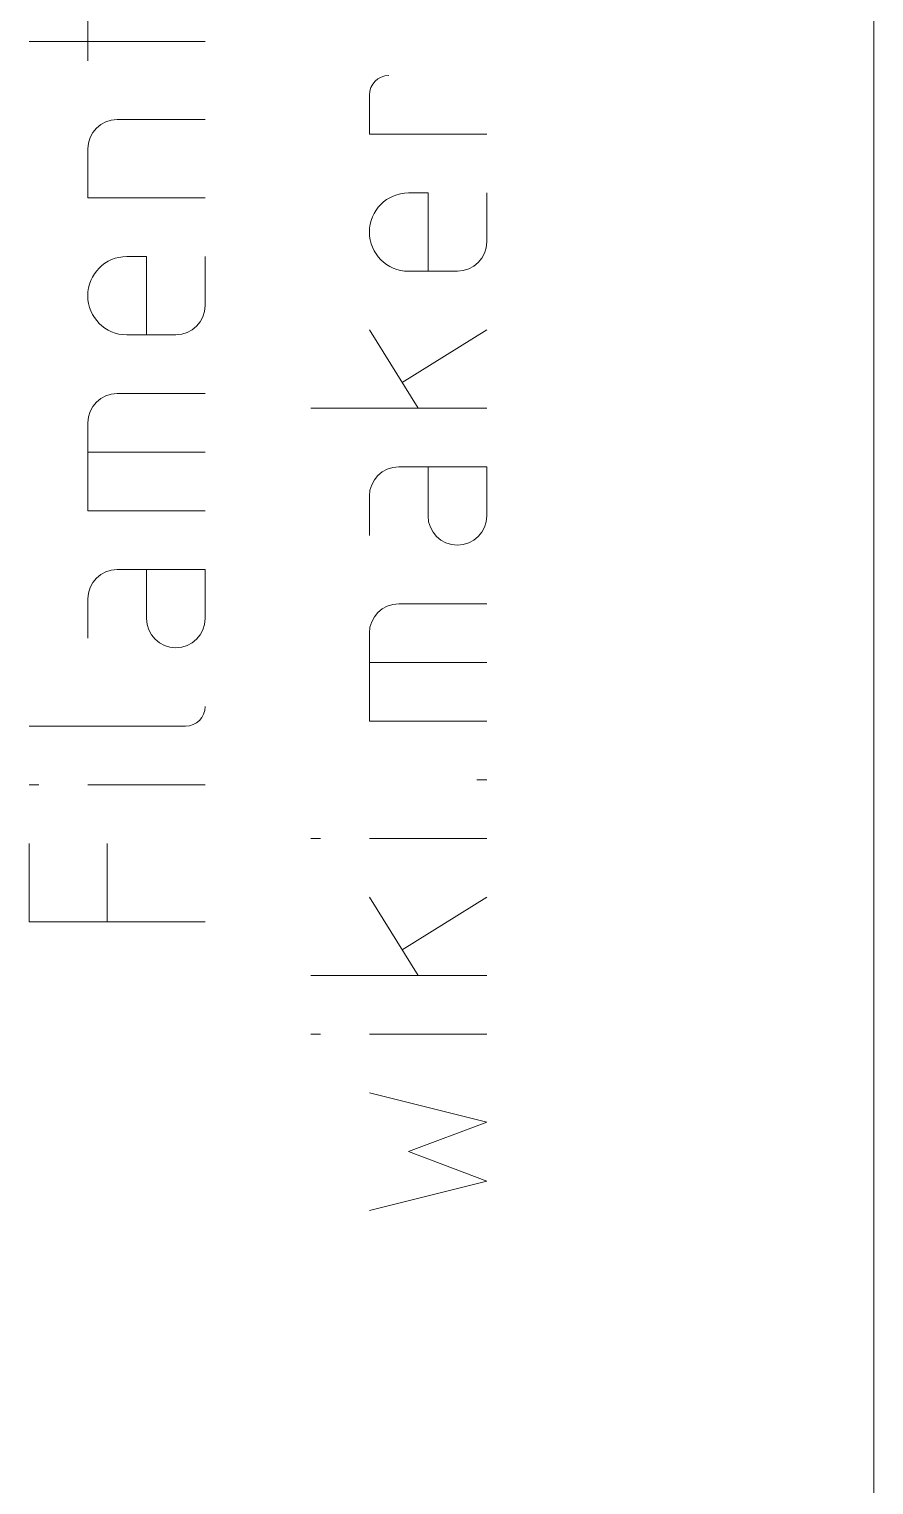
# Model space of a CAD drawing. Header units: millimetres. Extents: x 0 to 1730, y 0 to 300.
# Drawn here: x 697.1 to 735.5, y 68.6 to 134.8 of the extents above; entities that cross this region are included whole.
import ezdxf

# ---------------------------------------------------------------- set-up
doc = ezdxf.new("R2010")
doc.units = ezdxf.units.MM
doc.layers.add('Etch', color=1, linetype='CONTINUOUS', lineweight=0, true_color=0xff0000)
doc.layers.add('Front', color=7, linetype='CONTINUOUS', lineweight=0, true_color=0x000000)

msp = doc.modelspace()

# ---------------------------------------------------------------- linework, layer by layer
at = {"layer": 'Etch'}
for p, q in [((699.767, 133.333), (699.767, 136)), ((697.1, 134.222), (705.1, 134.222)), ((712.567, 130), (712.567, 131.778)), ((701.1, 130.666), (705.1, 130.666)), ((717.9, 130), (712.567, 130)), ((699.767, 127.111), (699.767, 129.333)), ((705.1, 127.111), (699.767, 127.111)), ((715.233, 127.334), (714.344, 127.334)), ((715.233, 123.778), (715.233, 127.334)), ((717.9, 125.111), (717.9, 127.334)), ((702.433, 124.444), (701.544, 124.444)), ((702.433, 120.889), (702.433, 124.444)), ((705.1, 122.222), (705.1, 124.444)), ((714.344, 123.778), (716.567, 123.778)), ((714.789, 117.556), (712.567, 121.111)), ((714.055, 118.73), (717.9, 121.111)), ((701.544, 120.889), (703.767, 120.889)), ((701.1, 118.222), (705.1, 118.222)), ((709.9, 117.556), (717.9, 117.556)), ((699.767, 112.889), (699.767, 116.889)), ((699.767, 115.555), (705.1, 115.555)), ((713.9, 114.889), (717.9, 114.889)), ((715.233, 112.667), (715.233, 114.889)), ((717.9, 114.889), (717.9, 112.667)), ((712.567, 111.778), (712.567, 113.556)), ((705.1, 112.889), (699.767, 112.889)), ((701.1, 110.222), (705.1, 110.222)), ((702.433, 108), (702.433, 110.222)), ((705.1, 110.222), (705.1, 108)), ((699.767, 107.111), (699.767, 108.889)), ((713.9, 108.667), (717.9, 108.667)), ((712.567, 103.334), (712.567, 107.334)), ((712.567, 106), (717.9, 106)), ((717.9, 103.334), (712.567, 103.334)), ((697.1, 103.111), (704.211, 103.111)), ((717.9, 100.667), (717.456, 100.667)), ((697.544, 100.444), (697.1, 100.444)), ((705.1, 100.444), (699.767, 100.444)), ((710.344, 98), (709.9, 98)), ((717.9, 98), (712.567, 98)), ((697.1, 97.778), (697.1, 94.222)), ((700.656, 94.222), (700.656, 97.778)), ((714.789, 91.778), (712.567, 95.334)), ((714.055, 92.952), (717.9, 95.334)), ((697.1, 94.222), (705.1, 94.222)), ((709.9, 91.778), (717.9, 91.778)), ((710.344, 89.111), (709.9, 89.111)), ((717.9, 89.111), (712.567, 89.111)), ((717.9, 85.111), (712.567, 86.445)), ((714.344, 83.778), (717.9, 85.111)), ((717.9, 82.445), (714.344, 83.778)), ((712.567, 81.111), (717.9, 82.445))]:
    msp.add_line(p, q, dxfattribs=at)
for centre, radius, start, end in [((713.456, 131.778), 0.889, 90, 180), ((701.1, 129.333), 1.333, 90, 180), ((714.344, 125.556), 1.778, 90, 270), ((716.567, 125.111), 1.333, 270, 360), ((701.544, 122.666), 1.778, 90, 270), ((703.767, 122.222), 1.333, 270, 360), ((701.1, 116.889), 1.333, 90, 180), ((713.9, 113.556), 1.333, 90, 180), ((716.567, 112.667), 1.333, 180, 360), ((701.1, 108.889), 1.333, 90, 180), ((713.9, 107.334), 1.333, 90, 180), ((703.767, 108), 1.333, 180, 360), ((704.211, 104), 0.889, 270, 360)]:
    msp.add_arc(centre, radius, start, end, dxfattribs=at)
at = {"layer": 'Front'}
msp.add_line((735.5, 140), (735.5, 60), dxfattribs=at)

doc.saveas('drawing.dxf')
